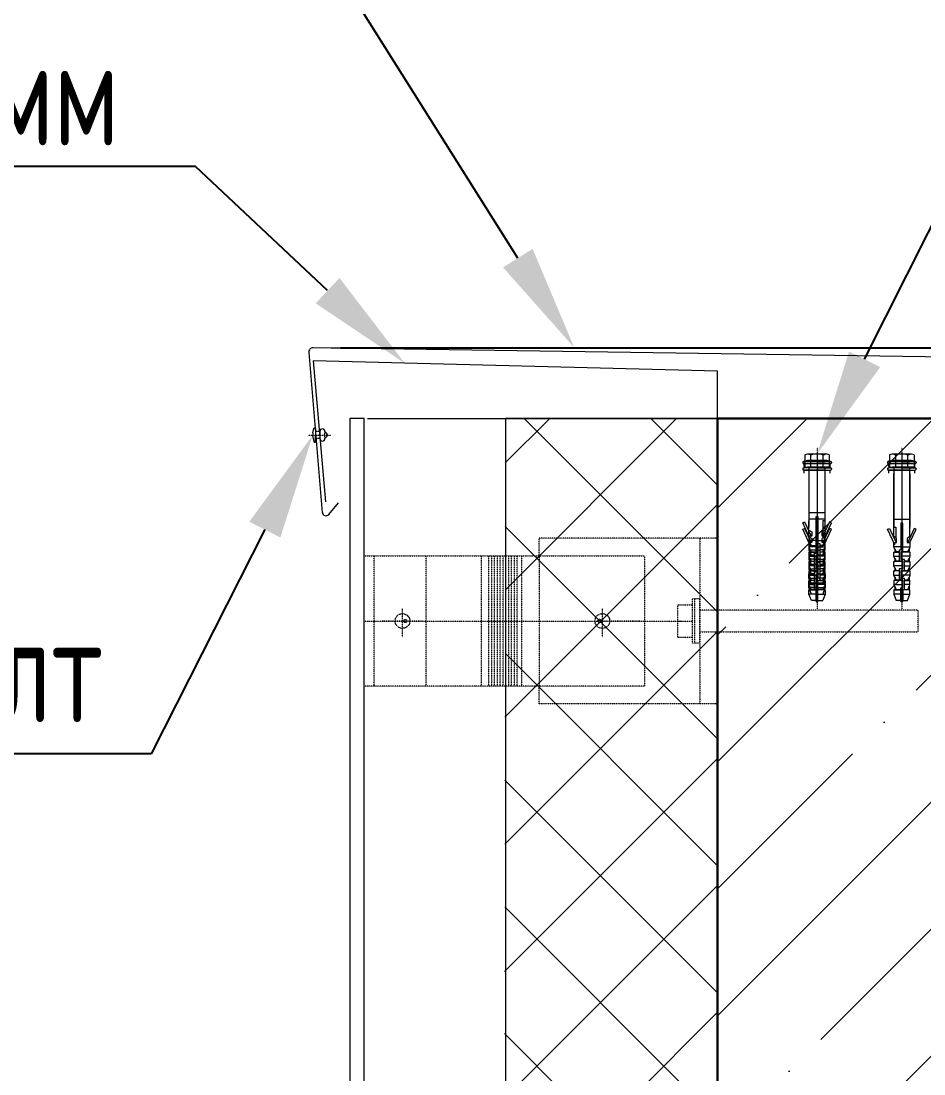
# Model space of a CAD drawing. Header units: millimetres. Extents: x -8689834 to 9419935, y -370377 to 166066.
# Drawn here: x 5453 to 7716, y -359215 to -356576 of the extents above; entities that cross this region are included whole.
import ezdxf
from ezdxf import colors
from ezdxf.entities.mleader import LeaderData, LeaderLine
from ezdxf.math import Vec2, Vec3

# ---------------------------------------------------------------- set-up
doc = ezdxf.new("R2010")
doc.units = ezdxf.units.MM
doc.header["$MEASUREMENT"] = 0
doc.linetypes.add('CENTER', pattern=[2, 1.25, -0.25, 0.25, -0.25])
doc.linetypes.add('gost5', pattern=[0.137795, 0.098425, -0.03937, 0, 0])
doc.layers.get('0').update_dxf_attribs({"color": 250, "lineweight": 9})
doc.layers.add('_0', color=250, linetype='Continuous', lineweight=9)
doc.styles.add('ISOCPEUR', font='isocpeur.ttf', dxfattribs={"width": 0.7})
doc.styles.add('Архитект', font='isocpeur.ttf', dxfattribs={"width": 0.8, "oblique": 8})
doc.dimstyles.new('R_50', dxfattribs={"dimtxt": 140, "dimasz": 30, "dimexe": 20, "dimexo": 0, "dimgap": 20, "dimtad": 1, "dimdec": 0, "dimrnd": 5, "dimzin": 0, "dimdsep": 46, "dimtxsty": 'ISOCPEUR', "dimblk": 'ARCHTICK', "dimcen": 50, "dimdle": 20, "dimclrd": 256, "dimclre": 256, "dimclrt": 256, "dimadec": 0, "dimazin": 0, "dimtfac": 2, "dimtdec": 0, "dimtofl": 0, "dimtmove": 1, "dimatfit": 3, "dimfxl": 1, "dimtvp": 3, "dimtolj": 1, "dimtzin": 0, "dimarcsym": 0})

# ---------------------------------------------------------------- blocks, each defined once
blk = doc.blocks.new('_ArchTick')
at = {"color": 0, "linetype": 'ByBlock', "const_width": 0.15}
blk.add_lwpolyline([(-0.5, -0.5), (0.5, 0.5)], dxfattribs=at)
blk = doc.blocks.new('*D2118')
at = {"layer": '_0', "lineweight": -2, "ltscale": 500, "transparency": 16777216}
for p, q in [((8855.7, -356833.6), (8855.7, -357395.1)), ((8855.7, -357355.1), (8855.7, -357612.2)), ((6253.7, -357395.1), (8895.7, -357395.1)), ((8086.8, -357572.2), (8895.7, -357572.2))]:
    blk.add_line(p, q, dxfattribs=at)
at = {"layer": '_0', "lineweight": -2, "ltscale": 500, "transparency": 16777216, "xscale": 40, "yscale": 40, "zscale": 40}
for p, rotation in [((8855.7, -357395.1), 90), ((8855.7, -357572.2), 270)]:
    blk.add_blockref('_ArchTick', p, dxfattribs=dict(at, rotation=rotation))
at = {"layer": '_0', "ltscale": 500, "transparency": 16777216, "insert": (8798.2, -356898.2), "char_height": 75, "attachment_point": 5, "rotation": 90, "style": 'ISOCPEUR'}
blk.add_mtext('\\A1;175', dxfattribs=at)

msp = doc.modelspace()

# ---------------------------------------------------------------- hatches: boundary and pattern name
at = {"layer": '_0', "linetype": 'Continuous', "lineweight": 0, "ltscale": 0.05, "true_color": 0x000000}
h = msp.add_hatch(dxfattribs=at)
h.set_pattern_fill('ANSI37_0002', color=18, scale=70.849572, style=0, pattern_type=2)
h.set_pattern_definition([(45, (209549.81, -1255190.35), (-159.061825, 159.061825), []), (135, (209549.81, -1255190.35), (159.061825, 159.061825), [])])
h.paths.add_polyline_path([(7055.8, -363025), (6659.4, -363025), (6652.2, -368140), (7183.6, -368137), (7190.8, -363016.1)])
h.paths.add_polyline_path([(6659.9, -362700.6), (7184.3, -362700.6), (7184.8, -362704.5), (7186.4, -362708.4), (7189, -362711.9), (7191.2, -362713.5), (7198.5, -357572.2), (6667.1, -357572.2)])
h = msp.add_hatch(dxfattribs=at)
h.set_pattern_fill('ANSI35_0002', color=18, scale=70.849572, style=0, pattern_type=2)
h.set_pattern_definition([(45, (1230722.56, -2456756.25), (-318.12365, 318.12365), []), (45, (1231040.7, -2456756.25), (-318.12365, 318.12365), [562.36848, -112.473695, 0, -112.473695])])
h.paths.add_polyline_path([(7197.6, -362700.6), (7907, -362666.1), (7907, -357572.2), (7198.5, -357572.2)])
h.paths.add_polyline_path([(7630.3, -363016.9), (7198.5, -363033.6), (7198.6, -368135.5), (7907, -368128.1), (7907, -364474.9), (13313.2, -364474.9), (13313.2, -363766.4), (7907, -363766.4), (7906.5, -363005.6)])

# ---------------------------------------------------------------- linework, layer by layer
at = {"layer": '_0', "color": 7, "linetype": 'Continuous', "lineweight": 18, "ltscale": 0.05}
for p, q in [((8076.3, -357423), (6185.1, -357395.1)), ((6185.1, -357395.1), (6185.2, -357395.1)), ((6229.3, -357395.1), (8810.9, -357395.1)), ((6174.3, -357406.6), (6208.3, -357807.5)), ((6277.4, -357572.2), (6277.6, -357572.2)), ((6321.7, -357572.2), (8810.9, -357572.2)), ((6184.8, -357608.4), (6186.9, -357597.4)), ((6189.1, -357595.5), (6189.9, -357595.5)), ((6191.3, -357596.9), (6191.3, -357613.7)), ((6202.2, -357604.6), (6202.2, -357622.7)), ((6214.8, -357604.6), (6214.8, -357606.4)), ((6184.5, -357611.8), (6184.5, -357613.7)), ((6184.5, -357615.5), (6184.5, -357613.7)), ((6184.8, -357618.9), (6186.9, -357630)), ((6189.1, -357631.8), (6189.9, -357631.8)), ((6191.3, -357630.5), (6191.3, -357613.7)), ((6214.8, -357621), (6214.8, -357622.7)), ((7412.5, -357681.8), (7412.5, -357683.3)), ((7414.6, -357679.7), (7415.8, -357679.7)), ((7428, -357685.4), (7414.6, -357685.4)), ((7448.5, -357679.7), (7415.8, -357679.7)), ((7415.8, -357685.4), (7481.1, -357685.4)), ((7415.8, -357692.8), (7415.8, -357685.4)), ((7417.8, -357663.3), (7417.8, -357677.7)), ((7417.8, -357679.4), (7417.8, -357693.9)), ((7472.4, -357677.5), (7424.4, -357677.5)), ((7472.5, -357661.4), (7424.5, -357661.4)), ((7468.9, -357685.4), (7428, -357685.4)), ((7433.1, -357679.7), (7433.1, -357663.7)), ((7433.1, -357695.9), (7433.1, -357679.8)), ((7448.5, -357679.7), (7462.8, -357679.7)), ((7462.8, -357679.7), (7482.3, -357679.7)), ((7464.1, -357679.7), (7463.4, -357679.7)), ((7464.2, -357663.5), (7463.5, -357663.5)), ((7463.7, -357677.6), (7463.7, -357677.5)), ((7463.7, -357695.9), (7463.7, -357679.7)), ((7463.8, -357661.5), (7463.8, -357661.4)), ((7463.8, -357679.7), (7463.8, -357663.5)), ((7479.1, -357679.7), (7468.9, -357679.7)), ((7468.9, -357685.4), (7482.3, -357685.4)), ((7479, -357679.4), (7479, -357693.9)), ((7479.1, -357663.3), (7479.1, -357677.7)), ((7481.1, -357679.7), (7482.3, -357679.7)), ((7481.1, -357692.8), (7481.1, -357685.4)), ((7484.4, -357683.3), (7484.4, -357681.8)), ((7484.4, -357681.8), (7484.4, -357683.3)), ((7625, -357681.8), (7625, -357683.3)), ((7627.1, -357679.7), (7628.3, -357679.7)), ((7640.5, -357685.4), (7627.1, -357685.4)), ((7660.9, -357679.7), (7628.3, -357679.7)), ((7628.3, -357685.4), (7693.6, -357685.4)), ((7628.3, -357692.8), (7628.3, -357685.4)), ((7630.2, -357679.4), (7630.2, -357693.9)), ((7630.3, -357663.3), (7630.3, -357677.7)), ((7684.9, -357661.4), (7636.9, -357661.4)), ((7684.9, -357677.5), (7636.9, -357677.5)), ((7681.4, -357685.4), (7640.5, -357685.4)), ((7645.5, -357695.9), (7645.5, -357679.8)), ((7645.6, -357679.7), (7645.6, -357663.7)), ((7660.9, -357679.7), (7675.2, -357679.7)), ((7675.2, -357679.7), (7694.8, -357679.7)), ((7676.6, -357679.7), (7675.9, -357679.7)), ((7676.7, -357663.5), (7676, -357663.5)), ((7676.2, -357661.5), (7676.2, -357661.4)), ((7676.2, -357679.7), (7676.2, -357663.5)), ((7676.2, -357677.6), (7676.2, -357677.5)), ((7676.2, -357695.9), (7676.2, -357679.7)), ((7691.6, -357679.7), (7681.4, -357679.7)), ((7681.4, -357685.4), (7694.8, -357685.4)), ((7691.5, -357679.4), (7691.5, -357693.9)), ((7691.6, -357663.3), (7691.6, -357677.7)), ((7693.6, -357679.7), (7694.8, -357679.7)), ((7693.6, -357692.8), (7693.6, -357685.4)), ((7696.8, -357683.3), (7696.8, -357681.8)), ((7696.8, -357681.8), (7696.8, -357683.3)), ((7412.5, -357697.9), (7412.5, -357699.5)), ((7414.5, -357695.9), (7415.7, -357695.9)), ((7428, -357701.5), (7414.5, -357701.5)), ((7448.4, -357695.9), (7415.7, -357695.9)), ((7415.7, -357701.5), (7481, -357701.5)), ((7415.7, -357708.9), (7415.7, -357701.5)), ((7416.5, -357693.6), (7424.5, -357694.3)), ((7472.4, -357694.3), (7424.5, -357694.3)), ((7428, -357694.3), (7428, -357828.3)), ((7468.8, -357701.5), (7428, -357701.5)), ((7428, -357710.4), (7428, -357844.4)), ((7448.4, -357695.9), (7462.7, -357695.9)), ((7462.7, -357695.9), (7482.3, -357695.9)), ((7479, -357695.9), (7468.8, -357695.9)), ((7468.8, -357701.5), (7482.3, -357701.5)), ((7468.8, -357844.4), (7468.8, -357710.4)), ((7468.9, -357828.3), (7468.9, -357694.3)), ((7480.4, -357693.6), (7472.4, -357694.3)), ((7481, -357708.9), (7481, -357701.5)), ((7481.1, -357695.9), (7482.3, -357695.9)), ((7484.3, -357699.5), (7484.3, -357697.9)), ((7484.3, -357697.9), (7484.3, -357699.5)), ((7625, -357697.9), (7625, -357699.5)), ((7627, -357695.9), (7628.2, -357695.9)), ((7640.4, -357701.5), (7627, -357701.5)), ((7660.9, -357695.9), (7628.2, -357695.9)), ((7628.2, -357701.5), (7693.5, -357701.5)), ((7628.2, -357708.9), (7628.2, -357701.5)), ((7629, -357693.6), (7637, -357694.3)), ((7684.9, -357694.3), (7637, -357694.3)), ((7681.3, -357701.5), (7640.4, -357701.5)), ((7640.5, -357694.3), (7640.5, -357828.3)), ((7640.5, -357844.4), (7640.5, -357710.4)), ((7640.5, -357710.4), (7640.5, -357844.4)), ((7660.9, -357695.9), (7675.2, -357695.9)), ((7675.2, -357695.9), (7694.7, -357695.9)), ((7681.3, -357828.3), (7681.3, -357694.3)), ((7691.5, -357695.9), (7681.3, -357695.9)), ((7681.3, -357701.5), (7694.7, -357701.5)), ((7681.3, -357710.4), (7681.3, -357844.4)), ((7681.3, -357844.4), (7681.3, -357710.4)), ((7692.8, -357693.6), (7684.9, -357694.3)), ((7693.5, -357695.9), (7694.7, -357695.9)), ((7693.5, -357708.9), (7693.5, -357701.5)), ((7696.8, -357699.5), (7696.8, -357697.9)), ((7696.8, -357697.9), (7696.8, -357699.5)), ((6224.4, -357812.7), (6248.6, -357783.2)), ((7468.9, -357808.3), (7428, -357808.3)), ((7412.5, -357833.7), (7417.3, -357831.5)), ((7428, -357867), (7412.5, -357833.7)), ((7417.3, -357831.5), (7433.9, -357867)), ((7468.8, -357824.4), (7428, -357824.4)), ((7428, -357852.2), (7428, -357828.3)), ((7446.1, -357906.4), (7446.1, -357834.2)), ((7446.1, -357834.2), (7450.6, -357834.2)), ((7446.2, -357890.3), (7446.2, -357818.1)), ((7446.2, -357818.1), (7450.7, -357818.1)), ((7450.6, -357834.2), (7450.6, -357901.9)), ((7450.7, -357818.1), (7450.7, -357885.8)), ((7479.6, -357831.5), (7463, -357867)), ((7468.9, -357828.3), (7463.1, -357828.3)), ((7463.1, -357828.3), (7463.1, -357855.5)), ((7466.1, -357872.9), (7484.4, -357833.7)), ((7468.9, -357852.2), (7468.9, -357828.3)), ((7484.4, -357833.7), (7479.6, -357831.5)), ((7640.5, -357824.4), (7681.3, -357824.4)), ((7658.7, -357834.2), (7658.7, -357901.9)), ((7663.2, -357834.2), (7658.7, -357834.2)), ((7663.2, -357906.4), (7663.2, -357834.2)), ((7412.5, -357849.9), (7417.3, -357847.7)), ((7428, -357883.2), (7412.5, -357849.9)), ((7417.3, -357847.7), (7433.8, -357883.2)), ((7428, -357868.3), (7428, -357844.4)), ((7428, -357852.2), (7435.4, -357856.4)), ((7435.4, -357867), (7428, -357867)), ((7428, -357867), (7428, -357877.6)), ((7428, -357868.3), (7435.3, -357872.6)), ((7435.4, -357856.4), (7435.4, -357867)), ((7461.5, -357856.4), (7463.1, -357855.5)), ((7461.5, -357867), (7461.5, -357856.4)), ((7466.1, -357867), (7461.5, -357867)), ((7479.5, -357847.7), (7462.9, -357883.2)), ((7468.8, -357844.4), (7463.1, -357844.4)), ((7463.1, -357844.4), (7463.1, -357871.6)), ((7463.1, -357855.5), (7468.9, -357852.2)), ((7463.1, -357871.6), (7468.8, -357868.3)), ((7466.1, -357889), (7484.3, -357849.9)), ((7466.1, -357872.9), (7466.1, -357867)), ((7468.8, -357868.3), (7468.8, -357844.4)), ((7468.9, -357877.6), (7468.9, -357867)), ((7484.3, -357849.9), (7479.5, -357847.7)), ((7625, -357849.9), (7629.8, -357847.7)), ((7643.3, -357889), (7625, -357849.9)), ((7629.8, -357847.7), (7646.4, -357883.2)), ((7640.5, -357844.4), (7646.2, -357844.4)), ((7640.5, -357868.3), (7640.5, -357844.4)), ((7646.2, -357871.6), (7640.5, -357868.3)), ((7646.2, -357844.4), (7646.2, -357871.6)), ((7681.3, -357868.3), (7674, -357872.6)), ((7692.1, -357847.7), (7675.5, -357883.2)), ((7681.3, -357868.3), (7681.3, -357844.4)), ((7681.3, -357883.2), (7696.9, -357849.9)), ((7696.9, -357849.9), (7692.1, -357847.7)), ((7446.2, -357877.6), (7428, -357877.6)), ((7428, -357877.6), (7430.5, -357883.9)), ((7435.3, -357883.2), (7428, -357883.2)), ((7428, -357883.2), (7428, -357893.8)), ((7430.5, -357890.5), (7428, -357890.7)), ((7428, -357890.7), (7450.7, -357890.7)), ((7428, -357890.7), (7428, -357901.3)), ((7446.1, -357893.8), (7428, -357893.8)), ((7428, -357893.8), (7430.4, -357900.1)), ((7430.5, -357882.3), (7430.5, -357890.5)), ((7430.5, -357890.5), (7433.7, -357890.3)), ((7433.7, -357890.3), (7450.7, -357890.3)), ((7435.3, -357872.6), (7435.3, -357883.2)), ((7450.6, -357893.8), (7468.8, -357893.8)), ((7450.7, -357877.6), (7468.9, -357877.6)), ((7450.7, -357885.8), (7455.2, -357885.8)), ((7450.7, -357890.3), (7450.7, -357909.4)), ((7455.2, -357885.8), (7455.2, -357913.9)), ((7455.2, -357890.3), (7463.2, -357890.3)), ((7468.9, -357890.7), (7455.2, -357890.7)), ((7461.4, -357872.6), (7463.1, -357871.6)), ((7461.4, -357883.2), (7461.4, -357872.6)), ((7466.1, -357883.2), (7461.4, -357883.2)), ((7466.1, -357889), (7466.1, -357883.2)), ((7466.3, -357900.1), (7468.8, -357893.8)), ((7466.4, -357884), (7468.9, -357877.6)), ((7466.4, -357882.3), (7466.4, -357890.5)), ((7468.9, -357890.7), (7466.4, -357890.5)), ((7468.8, -357893.8), (7468.8, -357883.2)), ((7468.9, -357901.3), (7468.9, -357890.7)), ((7640.5, -357893.8), (7640.5, -357883.2)), ((7658.7, -357893.8), (7640.5, -357893.8)), ((7643, -357900.1), (7640.5, -357893.8)), ((7643.3, -357883.2), (7647.9, -357883.2)), ((7643.3, -357889), (7643.3, -357883.2)), ((7647.9, -357872.6), (7646.2, -357871.6)), ((7647.9, -357883.2), (7647.9, -357872.6)), ((7663.2, -357893.8), (7681.3, -357893.8)), ((7674, -357872.6), (7674, -357883.2)), ((7674, -357883.2), (7681.3, -357883.2)), ((7681.3, -357893.8), (7678.9, -357900.1)), ((7681.3, -357883.2), (7681.3, -357893.8)), ((7428, -357901.3), (7450.7, -357901.3)), ((7428, -357901.3), (7430.5, -357907.6)), ((7430.4, -357906.6), (7428, -357906.9)), ((7428, -357906.9), (7450.6, -357906.9)), ((7428, -357906.9), (7428, -357917.5)), ((7430.5, -357914.2), (7428, -357914.4)), ((7441.7, -357914.4), (7428, -357914.4)), ((7428, -357914.4), (7428, -357925)), ((7428, -357917.5), (7450.6, -357917.5)), ((7428, -357917.5), (7430.4, -357923.8)), ((7430.4, -357898.4), (7430.4, -357906.7)), ((7430.4, -357906.7), (7433.7, -357906.4)), ((7430.4, -357922.1), (7430.4, -357930.4)), ((7430.5, -357905.9), (7430.5, -357914.2)), ((7430.5, -357914.2), (7433.7, -357913.9)), ((7433.7, -357906.4), (7450.6, -357906.4)), ((7433.7, -357913.9), (7441.7, -357913.9)), ((7441.7, -357937.6), (7441.7, -357909.4)), ((7441.7, -357909.4), (7450.7, -357909.4)), ((7446.2, -357933.1), (7446.2, -357913.9)), ((7446.2, -357913.9), (7463.2, -357913.9)), ((7446.2, -357914.4), (7468.9, -357914.4)), ((7450.6, -357901.9), (7455.1, -357901.9)), ((7450.6, -357906.4), (7450.6, -357925.6)), ((7455.1, -357901.9), (7455.1, -357930.1)), ((7455.1, -357906.4), (7463.1, -357906.4)), ((7468.8, -357906.9), (7455.1, -357906.9)), ((7468.8, -357917.5), (7455.1, -357917.5)), ((7468.9, -357901.3), (7455.2, -357901.3)), ((7466.3, -357898.5), (7466.3, -357906.7)), ((7468.8, -357906.9), (7466.3, -357906.6)), ((7466.3, -357923.8), (7468.8, -357917.5)), ((7466.3, -357922.1), (7466.3, -357930.4)), ((7466.4, -357907.7), (7468.9, -357901.3)), ((7466.4, -357906), (7466.4, -357914.2)), ((7468.9, -357914.4), (7466.4, -357914.2)), ((7468.8, -357917.5), (7468.8, -357906.9)), ((7468.9, -357925), (7468.9, -357914.4)), ((7640.5, -357906.9), (7643, -357906.6)), ((7640.5, -357906.9), (7654.2, -357906.9)), ((7640.5, -357917.5), (7640.5, -357906.9)), ((7640.5, -357917.5), (7654.2, -357917.5)), ((7643, -357923.8), (7640.5, -357917.5)), ((7643, -357898.5), (7643, -357906.7)), ((7643, -357922.1), (7643, -357930.4)), ((7654.2, -357906.4), (7646.2, -357906.4)), ((7654.2, -357901.9), (7654.2, -357930.1)), ((7658.7, -357901.9), (7654.2, -357901.9)), ((7658.7, -357906.4), (7658.7, -357925.6)), ((7675.6, -357906.4), (7658.7, -357906.4)), ((7681.3, -357906.9), (7658.7, -357906.9)), ((7681.3, -357917.5), (7658.7, -357917.5)), ((7678.9, -357906.7), (7675.6, -357906.4)), ((7678.9, -357898.4), (7678.9, -357906.7)), ((7678.9, -357906.6), (7681.3, -357906.9)), ((7681.3, -357917.5), (7678.9, -357923.8)), ((7678.9, -357922.1), (7678.9, -357930.4)), ((7681.3, -357906.9), (7681.3, -357917.5)), ((7441.7, -357925), (7428, -357925)), ((7428, -357925), (7430.5, -357931.3)), ((7430.4, -357930.3), (7428, -357930.5)), ((7441.6, -357930.5), (7428, -357930.5)), ((7428, -357930.5), (7428, -357941.1)), ((7430.5, -357937.8), (7428, -357938)), ((7450.7, -357938), (7428, -357938)), ((7428, -357938), (7428, -357948.6)), ((7441.6, -357941.1), (7428, -357941.1)), ((7428, -357941.1), (7430.4, -357947.4)), ((7428, -357948.6), (7450.7, -357948.6)), ((7428, -357948.6), (7430.5, -357955)), ((7430.4, -357930.4), (7433.7, -357930.1)), ((7430.4, -357945.8), (7430.4, -357954)), ((7430.5, -357929.6), (7430.5, -357937.9)), ((7430.5, -357937.9), (7433.7, -357937.6)), ((7433.7, -357930.1), (7441.6, -357930.1)), ((7433.7, -357937.6), (7450.7, -357937.6)), ((7441.6, -357953.8), (7441.6, -357925.6)), ((7441.6, -357925.6), (7450.6, -357925.6)), ((7446.1, -357949.3), (7446.1, -357930.1)), ((7446.1, -357930.1), (7463.1, -357930.1)), ((7446.1, -357930.5), (7468.8, -357930.5)), ((7446.1, -357941.1), (7468.8, -357941.1)), ((7446.1, -357949.3), (7455.1, -357949.3)), ((7446.2, -357925), (7468.9, -357925)), ((7446.2, -357933.1), (7455.2, -357933.1)), ((7450.7, -357937.6), (7450.7, -357956.8)), ((7455.1, -357949.3), (7455.1, -357977.4)), ((7455.2, -357933.1), (7455.2, -357961.3)), ((7455.2, -357937.6), (7463.2, -357937.6)), ((7455.2, -357938), (7468.9, -357938)), ((7468.9, -357948.6), (7455.2, -357948.6)), ((7468.8, -357930.5), (7466.3, -357930.3)), ((7466.3, -357947.5), (7468.8, -357941.1)), ((7466.3, -357945.8), (7466.3, -357954)), ((7466.4, -357931.3), (7468.9, -357925)), ((7466.4, -357929.6), (7466.4, -357937.9)), ((7468.9, -357938), (7466.4, -357937.8)), ((7466.4, -357955), (7468.9, -357948.6)), ((7468.8, -357941.1), (7468.8, -357930.5)), ((7468.9, -357948.6), (7468.9, -357938)), ((7640.5, -357930.5), (7643, -357930.3)), ((7663.2, -357930.5), (7640.5, -357930.5)), ((7640.5, -357941.1), (7640.5, -357930.5)), ((7663.2, -357941.1), (7640.5, -357941.1)), ((7643, -357947.5), (7640.5, -357941.1)), ((7643, -357945.8), (7643, -357954)), ((7663.2, -357930.1), (7646.2, -357930.1)), ((7654.2, -357949.3), (7654.2, -357977.4)), ((7663.2, -357949.3), (7654.2, -357949.3)), ((7667.7, -357925.6), (7658.7, -357925.6)), ((7663.2, -357949.3), (7663.2, -357930.1)), ((7667.7, -357953.8), (7667.7, -357925.6)), ((7675.6, -357930.1), (7667.7, -357930.1)), ((7667.7, -357930.5), (7681.3, -357930.5)), ((7667.7, -357941.1), (7681.3, -357941.1)), ((7678.9, -357930.4), (7675.6, -357930.1)), ((7678.9, -357930.3), (7681.3, -357930.5)), ((7681.3, -357941.1), (7678.9, -357947.4)), ((7678.9, -357945.8), (7678.9, -357954)), ((7681.3, -357930.5), (7681.3, -357941.1)), ((7430.4, -357954), (7428, -357954.2)), ((7450.6, -357954.2), (7428, -357954.2)), ((7428, -357954.2), (7428, -357964.8)), ((7430.5, -357961.5), (7428, -357961.7)), ((7441.7, -357961.7), (7428, -357961.7)), ((7428, -357972.3), (7428, -357961.7)), ((7428, -357964.8), (7450.6, -357964.8)), ((7428, -357964.8), (7430.4, -357971.1)), ((7428, -357972.3), (7441.7, -357972.3)), ((7430.5, -357978.6), (7428, -357972.3)), ((7430.4, -357954), (7433.7, -357953.8)), ((7430.4, -357969.4), (7430.4, -357977.7)), ((7430.5, -357953.3), (7430.5, -357961.5)), ((7430.5, -357961.5), (7433.7, -357961.3)), ((7433.7, -357953.8), (7450.6, -357953.8)), ((7433.7, -357961.3), (7441.7, -357961.3)), ((7441.6, -358001.1), (7441.6, -357972.9)), ((7441.6, -357972.9), (7450.6, -357972.9)), ((7441.7, -357984.9), (7441.7, -357956.8)), ((7441.7, -357956.8), (7450.7, -357956.8)), ((7446.2, -357980.5), (7446.2, -357961.3)), ((7446.2, -357961.3), (7463.2, -357961.3)), ((7446.2, -357961.7), (7468.9, -357961.7)), ((7468.9, -357972.3), (7446.2, -357972.3)), ((7450.6, -357953.8), (7450.6, -357972.9)), ((7455.1, -357953.8), (7463.1, -357953.8)), ((7455.1, -357954.2), (7468.8, -357954.2)), ((7468.8, -357964.8), (7455.1, -357964.8)), ((7468.8, -357954.2), (7466.3, -357954)), ((7466.3, -357971.1), (7468.8, -357964.8)), ((7466.3, -357969.5), (7466.3, -357977.7)), ((7466.4, -357953.3), (7466.4, -357961.5)), ((7468.9, -357961.7), (7466.4, -357961.5)), ((7468.9, -357972.3), (7466.4, -357978.6)), ((7468.8, -357964.8), (7468.8, -357954.2)), ((7468.9, -357961.7), (7468.9, -357972.3)), ((7640.5, -357954.2), (7643, -357954)), ((7654.2, -357954.2), (7640.5, -357954.2)), ((7640.5, -357964.8), (7640.5, -357954.2)), ((7640.5, -357964.8), (7654.2, -357964.8)), ((7643, -357971.1), (7640.5, -357964.8)), ((7643, -357969.5), (7643, -357977.7)), ((7654.2, -357953.8), (7646.2, -357953.8)), ((7658.7, -357953.8), (7658.7, -357972.9)), ((7675.6, -357953.8), (7658.7, -357953.8)), ((7658.7, -357954.2), (7681.3, -357954.2)), ((7681.3, -357964.8), (7658.7, -357964.8)), ((7667.7, -357972.9), (7658.7, -357972.9)), ((7667.7, -358001.1), (7667.7, -357972.9)), ((7678.9, -357954), (7675.6, -357953.8)), ((7678.9, -357954), (7681.3, -357954.2)), ((7681.3, -357964.8), (7678.9, -357971.1)), ((7678.9, -357969.4), (7678.9, -357977.7)), ((7681.3, -357954.2), (7681.3, -357964.8)), ((7430.4, -357977.6), (7428, -357977.9)), ((7441.6, -357977.9), (7428, -357977.9)), ((7428, -357988.5), (7428, -357977.9)), ((7428, -357985.4), (7430.5, -357985.2)), ((7428, -357985.4), (7446.2, -357985.4)), ((7428, -357996), (7428, -357985.4)), ((7428, -357988.5), (7441.6, -357988.5)), ((7430.4, -357994.8), (7428, -357988.5)), ((7446.2, -357996), (7428, -357996)), ((7434.2, -358012.3), (7428, -357996)), ((7428, -358001.5), (7430.4, -358001.3)), ((7428, -358001.5), (7446.1, -358001.5)), ((7428, -358012.1), (7428, -358001.5)), ((7430.4, -357977.7), (7433.7, -357977.4)), ((7430.4, -357993.1), (7430.4, -358001.4)), ((7430.5, -357976.9), (7430.5, -357985.2)), ((7433.7, -357977.4), (7441.6, -357977.4)), ((7446.2, -357984.9), (7433.7, -357984.9)), ((7446.1, -358001.1), (7433.7, -358001.1)), ((7446.1, -357996.6), (7446.1, -357977.4)), ((7446.1, -357977.4), (7463.1, -357977.4)), ((7446.1, -357977.9), (7468.8, -357977.9)), ((7468.8, -357988.5), (7446.1, -357988.5)), ((7450.6, -357996.6), (7446.1, -357996.6)), ((7446.1, -358001.1), (7446.1, -358028.5)), ((7446.1, -358030.5), (7446.1, -358001.1)), ((7450.7, -357980.5), (7446.2, -357980.5)), ((7446.2, -357984.9), (7446.2, -358012.3)), ((7446.2, -358014.3), (7446.2, -357984.9)), ((7450.6, -358030.5), (7450.6, -357996.6)), ((7463.1, -358001.1), (7450.6, -358001.1)), ((7468.8, -358001.5), (7450.6, -358001.5)), ((7450.7, -358014.3), (7450.7, -357980.5)), ((7463.2, -357984.9), (7450.7, -357984.9)), ((7468.9, -357985.4), (7450.7, -357985.4)), ((7450.7, -357996), (7468.9, -357996)), ((7468.9, -357996), (7462.7, -358012.3)), ((7463.1, -358001.1), (7466.3, -358001.4)), ((7463.2, -357984.9), (7466.4, -357985.2)), ((7468.8, -357977.9), (7466.3, -357977.6)), ((7468.8, -357988.5), (7466.3, -357994.8)), ((7466.3, -357993.1), (7466.3, -358001.4)), ((7466.3, -358001.3), (7468.8, -358001.5)), ((7466.4, -357976.9), (7466.4, -357985.2)), ((7466.4, -357985.2), (7468.9, -357985.4)), ((7468.8, -357977.9), (7468.8, -357988.5)), ((7468.8, -358001.5), (7468.8, -358012.1)), ((7468.9, -357985.4), (7468.9, -357996)), ((7640.5, -357977.9), (7643, -357977.6)), ((7663.2, -357977.9), (7640.5, -357977.9)), ((7640.5, -357977.9), (7640.5, -357988.5)), ((7640.5, -357988.5), (7663.2, -357988.5)), ((7640.5, -357988.5), (7643, -357994.8)), ((7643, -358001.3), (7640.5, -358001.5)), ((7640.5, -358001.5), (7658.7, -358001.5)), ((7640.5, -358001.5), (7640.5, -358012.1)), ((7643, -357993.1), (7643, -358001.4)), ((7646.2, -358001.1), (7643, -358001.4)), ((7663.2, -357977.4), (7646.2, -357977.4)), ((7646.2, -358001.1), (7658.7, -358001.1)), ((7658.7, -357996.6), (7663.2, -357996.6)), ((7658.7, -358030.5), (7658.7, -357996.6)), ((7663.2, -357996.6), (7663.2, -357977.4)), ((7663.2, -358001.1), (7663.2, -358028.5)), ((7663.2, -358030.5), (7663.2, -358001.1)), ((7663.2, -358001.1), (7675.6, -358001.1)), ((7681.3, -358001.5), (7663.2, -358001.5)), ((7675.6, -357977.4), (7667.7, -357977.4)), ((7667.7, -357977.9), (7681.3, -357977.9)), ((7681.3, -357988.5), (7667.7, -357988.5)), ((7678.9, -357977.7), (7675.6, -357977.4)), ((7678.9, -357977.6), (7681.3, -357977.9)), ((7678.9, -357994.8), (7681.3, -357988.5)), ((7678.9, -357993.1), (7678.9, -358001.4)), ((7681.3, -358001.5), (7678.9, -358001.3)), ((7681.3, -357988.5), (7681.3, -357977.9)), ((7681.3, -358012.1), (7681.3, -358001.5)), ((7446.1, -358012.1), (7428, -358012.1)), ((7434.1, -358028.5), (7428, -358012.1)), ((7446.1, -358028.5), (7434.1, -358028.5)), ((7446.2, -358012.3), (7434.2, -358012.3)), ((7446.2, -358014.3), (7450.7, -358014.3)), ((7448.5, -358014.3), (7448.5, -358014.1)), ((7450.6, -358012.1), (7468.8, -358012.1)), ((7450.6, -358028.5), (7462.7, -358028.5)), ((7450.7, -358012.3), (7462.7, -358012.3)), ((7468.8, -358012.1), (7462.7, -358028.5)), ((7658.7, -358012.1), (7640.5, -358012.1)), ((7640.5, -358012.1), (7646.6, -358028.5)), ((7658.7, -358028.5), (7646.6, -358028.5)), ((7663.2, -358012.1), (7681.3, -358012.1)), ((7663.2, -358028.5), (7675.2, -358028.5)), ((7675.2, -358028.5), (7681.3, -358012.1)), ((7446.1, -358030.5), (7450.6, -358030.5)), ((7448.4, -358030.5), (7448.4, -358030.3)), ((7663.2, -358030.5), (7658.7, -358030.5)), ((7660.9, -358030.5), (7660.9, -358030.3))]:
    msp.add_line(p, q, dxfattribs=at)
at = {"layer": '_0', "color": 7, "linetype": 'gost5', "lineweight": 18, "ltscale": 0.05}
for p, q in [((6202.2, -357604.6), (6191.3, -357604.6)), ((6202.2, -357622.7), (6191.3, -357622.7)), ((7198.5, -357872.2), (6752.1, -357872.2)), ((6752.1, -357916.3), (6752.1, -357872.2)), ((7154.8, -357872.2), (7154.8, -358287.1)), ((7198.5, -358287.1), (7198.5, -357872.2)), ((6312.9, -357916.3), (7016.2, -357916.3)), ((6312.9, -358243.1), (6312.9, -357916.3)), ((6338.5, -358243.1), (6338.5, -357916.3)), ((6469, -358243.1), (6469, -357916.3)), ((6607.2, -358243.1), (6607.2, -357916.3)), ((6625.6, -358243.1), (6625.6, -357916.3)), ((6632.8, -358243.1), (6632.8, -357916.3)), ((6639.9, -358243.1), (6639.9, -357916.3)), ((6647, -358243.1), (6647, -357916.3)), ((6654.1, -358243.1), (6654.1, -357916.3)), ((6661.2, -358243.1), (6661.2, -357916.3)), ((6668.3, -358243.1), (6668.3, -357916.3)), ((6675.4, -358243.1), (6675.4, -357916.3)), ((6682.6, -358243.1), (6682.6, -357916.3)), ((6689.7, -358243.1), (6689.7, -357916.3)), ((6696.8, -358243.1), (6696.8, -357916.3)), ((6708.1, -358243.1), (6708.1, -357916.3)), ((6752.1, -357916.3), (6752.1, -358243.1)), ((7016.2, -357916.3), (7016.2, -358243.1)), ((7154.8, -358024), (7136.3, -358024)), ((7136.3, -358135.3), (7136.3, -358024)), ((7142.4, -358135.3), (7142.4, -358024)), ((7154.8, -358135.3), (7154.8, -358024)), ((6409.2, -358120.3), (6409.2, -358048.2)), ((6910.2, -358120.3), (6910.2, -358048.2)), ((7099.2, -358119.8), (7099.2, -358039.5)), ((7099.2, -358039.5), (7136.3, -358039.5)), ((6312.9, -358079.7), (7109.3, -358079.7)), ((6459.8, -358079.7), (6357.3, -358079.7)), ((7005.4, -358079.7), (6902.9, -358079.7)), ((7099.2, -358079.7), (7136.3, -358079.7)), ((7099.2, -358119.8), (7136.3, -358119.8)), ((7154.8, -358135.3), (7136.3, -358135.3)), ((7016.2, -358243.1), (6312.9, -358243.1)), ((6752.1, -358287.1), (6752.1, -358243.1)), ((7198.5, -358287.1), (6752.1, -358287.1))]:
    msp.add_line(p, q, dxfattribs=at)
at = {"layer": '_0', "color": 7, "linetype": 'CENTER', "lineweight": 18, "ltscale": 0.05}
for p, q in [((6173.5, -357613.7), (6229.5, -357613.7)), ((7448.5, -357645.2), (7448.5, -358035.7)), ((7448.5, -357645.2), (7448.5, -358026.9)), ((7660.9, -357645.2), (7660.9, -358035.7)), ((7660.9, -357645.2), (7660.9, -358026.9)), ((7448.4, -357661.3), (7448.4, -358051.9)), ((7448.4, -357661.3), (7448.4, -358043.1)), ((7660.9, -357661.3), (7660.9, -358051.9)), ((7660.9, -357661.3), (7660.9, -358043.1)), ((7660.9, -357661.3), (7660.9, -358051.9)), ((7660.9, -357661.3), (7660.9, -358043.1))]:
    msp.add_line(p, q, dxfattribs=at)
at = {"layer": '_0', "color": 7, "linetype": 'Continuous', "lineweight": 18, "ltscale": 0.05, "flags": 128}
for points in [[(8061.9, -357649.2), (8061.9, -357472), (7907, -357472), (7907, -357572.2), (7198.5, -357572.2), (7198.5, -357453.7), (6185.4, -357428), (6216, -357780.9)], [(6312.9, -362722.3), (6312.9, -357572.2), (6277.4, -357572.2), (6277.4, -362728.2)], [(7198.5, -357572.2), (6667.1, -357572.2), (6667.1, -362700.6)]]:
    msp.add_lwpolyline(points, dxfattribs=at)
at = {"layer": '_0', "lineweight": 30, "ltscale": 100}
msp.add_lwpolyline([(7907, -362666.1), (7907, -357572.2), (7198.5, -357572.2), (7198.5, -362700.6)], dxfattribs=at)
at = {"layer": '_0', "color": 7, "linetype": 'gost5', "lineweight": 18, "ltscale": 0.05, "flags": 128}
msp.add_lwpolyline([(7154.8, -358106.6), (7701.7, -358106.6), (7701.7, -358052.7), (7154.8, -358052.7)], dxfattribs=at)
at = {"layer": '_0', "color": 7, "linetype": 'gost5', "lineweight": 18, "ltscale": 0.05}
for centre, radius in [((6409.2, -358079.7), 18.5), ((6416.1, -358079.7), 4.22), ((6910.2, -358079.7), 18.5), ((6902.9, -358079.7), 4.22)]:
    msp.add_circle(centre, radius, dxfattribs=at)
at = {"layer": '_0', "color": 7, "linetype": 'Continuous', "lineweight": 18, "ltscale": 0.05}
for centre, radius, start, end in [((6184.9, -357405.7), 10.6, 89.1546, 184.8507), ((6189.1, -357597.8), 2.27, 90, 169.2813), ((6189.9, -357596.9), 1.36, 0, 90), ((6208.5, -357604.6), 6.29, 0, 180), ((6202.6, -357611.8), 18.1, 169.2813, 180), ((6202.6, -357615.5), 18.1, 180, 190.7187), ((6189.1, -357629.5), 2.27, 190.7187, 270), ((6189.9, -357630.5), 1.36, 270, 0), ((6208.5, -357622.7), 6.29, 180, 0), ((6227.4, -357613.7), 14.5, 149.9192, 210.0808), ((6213.5, -357613.7), 7.4, 279.9965, 80.0035), ((7414.6, -357681.8), 2.04, 90, 180), ((7414.6, -357683.3), 2.04, 180, 270), ((7415.8, -357677.7), 2.04, 270, 0), ((7428.7, -357689), 27.9, 98.923, 112.9185), ((7428.6, -357705.1), 27.9, 98.923, 112.9185), ((7421.7, -357704.9), 27.5, 65.8555, 84.3516), ((7421.7, -357688.8), 27.5, 65.8555, 84.3516), ((7444.4, -357688.8), 27.5, 95.6484, 114.1445), ((7444.3, -357704.9), 27.5, 95.6484, 114.1445), ((7452.5, -357688.8), 27.5, 65.8555, 84.3516), ((7452.5, -357704.9), 27.5, 65.8555, 84.3516), ((7468.2, -357705.1), 27.9, 98.923, 99.1911), ((7468.2, -357689), 27.9, 98.923, 99.1911), ((7475.1, -357704.9), 27.5, 95.6484, 114.1445), ((7475.2, -357688.8), 27.5, 95.6484, 114.1445), ((7468.2, -357689), 27.9, 67.0815, 81.077), ((7468.2, -357705.1), 27.9, 67.0815, 81.077), ((7481.1, -357677.7), 2.04, 180, 270), ((7482.3, -357681.8), 2.04, 0, 90), ((7482.3, -357683.3), 2.04, 270, 0), ((7627.1, -357681.8), 2.04, 90, 180), ((7627.1, -357683.3), 2.04, 180, 270), ((7628.3, -357677.7), 2.04, 270, 0), ((7641.1, -357705.1), 27.9, 98.923, 112.9185), ((7641.2, -357689), 27.9, 98.923, 112.9185), ((7634.2, -357688.8), 27.5, 65.8555, 84.3516), ((7634.2, -357704.9), 27.5, 65.8555, 84.3516), ((7656.8, -357704.9), 27.5, 95.6484, 114.1445), ((7656.9, -357688.8), 27.5, 95.6484, 114.1445), ((7664.9, -357704.9), 27.5, 65.8555, 84.3516), ((7665, -357688.8), 27.5, 65.8555, 84.3516), ((7680.7, -357689), 27.9, 98.923, 99.1911), ((7680.6, -357705.1), 27.9, 98.923, 99.1911), ((7687.6, -357704.9), 27.5, 95.6484, 114.1445), ((7687.6, -357688.8), 27.5, 95.6484, 114.1445), ((7680.7, -357689), 27.9, 67.0815, 81.077), ((7680.6, -357705.1), 27.9, 67.0815, 81.077), ((7693.6, -357677.7), 2.04, 180, 270), ((7694.8, -357681.8), 2.04, 0, 90), ((7694.8, -357683.3), 2.04, 270, 0), ((7414.5, -357697.9), 2.04, 90, 180), ((7414.5, -357699.5), 2.04, 180, 270), ((7415.7, -357693.9), 2.04, 270, 0), ((7416.6, -357692.8), 0.816, 180, 265), ((7481.1, -357693.9), 2.04, 180, 270), ((7480.3, -357692.8), 0.816, 275, 0), ((7482.3, -357697.9), 2.04, 0, 90), ((7482.3, -357699.5), 2.04, 270, 0), ((7627, -357697.9), 2.04, 90, 180), ((7627, -357699.5), 2.04, 180, 270), ((7628.2, -357693.9), 2.04, 270, 0), ((7629.1, -357692.8), 0.816, 180, 265), ((7693.5, -357693.9), 2.04, 180, 270), ((7692.8, -357692.8), 0.816, 275, 0), ((7694.7, -357697.9), 2.04, 0, 90), ((7694.7, -357699.5), 2.04, 270, 0), ((6217.4, -357806.9), 9.07, 184, 320.5689), ((8933.5, -357278.3), 1619.8, 201.8913, 202.1968), ((5960.8, -357277.3), 1622.6, 337.8035, 338.1069), ((7259.8, -360337.1), 2455.2, 85.1738, 85.2493), ((8933.5, -357294.5), 1619.8, 201.8913, 202.1968), ((8933.5, -357318.1), 1619.8, 201.8913, 202.1968), ((8933.5, -357302), 1619.8, 201.8913, 202.1968), ((5960.7, -357293.4), 1622.6, 337.8035, 338.1069), ((7259.8, -360353.2), 2455.2, 85.1738, 85.2493), ((5960.7, -357317.1), 1622.6, 337.8035, 338.1069), ((5960.8, -357300.9), 1622.6, 337.8035, 338.1069), ((7259.8, -360360.8), 2455.2, 85.1738, 85.2493), ((9148.6, -357293.4), 1622.6, 201.8931, 202.1965), ((7849.6, -360353.2), 2455.2, 94.7507, 94.8262), ((9148.6, -357317.1), 1622.6, 201.8931, 202.1965), ((6175.9, -357294.5), 1619.8, 337.8032, 338.1087), ((6175.9, -357318.1), 1619.8, 337.8032, 338.1087), ((8933.5, -357341.8), 1619.8, 201.8913, 202.1968), ((8933.5, -357325.7), 1619.8, 201.8913, 202.1968), ((7259.8, -360376.9), 2455.2, 85.1738, 85.2493), ((5960.7, -357340.8), 1622.6, 337.8035, 338.1069), ((5960.8, -357324.6), 1622.6, 337.8035, 338.1069), ((7259.8, -360384.4), 2455.2, 85.1738, 85.2493), ((7849.6, -360376.9), 2455.2, 94.7507, 94.8262), ((9148.6, -357340.8), 1622.6, 201.8931, 202.1965), ((6175.9, -357341.8), 1619.8, 337.8032, 338.1087), ((8933.5, -357365.5), 1619.8, 201.8913, 202.1968), ((8933.5, -357349.3), 1619.8, 201.8913, 202.1968), ((7259.8, -360400.6), 2455.2, 85.1738, 85.2493), ((5960.7, -357364.4), 1622.6, 337.8035, 338.1069), ((5960.8, -357348.3), 1622.6, 337.8035, 338.1069), ((7259.8, -360408.1), 2455.2, 85.1738, 85.2493), ((7849.6, -360400.6), 2455.2, 94.7507, 94.8262), ((9148.6, -357364.4), 1622.6, 201.8931, 202.1965), ((6175.9, -357365.5), 1619.8, 337.8032, 338.1087), ((8944.5, -357384.7), 1631.7, 201.8924, 202.1957), ((7633.2, -360402.7), 2409.9, 94.7499, 94.8273), ((8944.5, -357368.5), 1631.7, 201.8924, 202.1957), ((7633.3, -360386.5), 2409.9, 94.7499, 94.8273), ((7259.8, -360424.2), 2455.2, 85.1738, 85.2493), ((5963.1, -357389), 1620.1, 337.8032, 338.1087), ((5963.1, -357372.9), 1620.1, 337.8032, 338.1087), ((7849.6, -360424.2), 2455.2, 94.7507, 94.8262), ((9146.3, -357389), 1620.1, 201.8913, 202.1968), ((6164.8, -357384.7), 1631.7, 337.8043, 338.1076), ((7476.1, -360402.7), 2409.9, 85.1727, 85.2501)]:
    msp.add_arc(centre, radius, start, end, dxfattribs=at)

# ---------------------------------------------------------------- dimensions: what is measured, and where the dimension line sits
at = {"layer": '_0', "color": 1, "ltscale": 500}
dim = msp.add_linear_dim(base=(8855.7, -357572.2), p1=(6253.7, -357395.1), p2=(8086.8, -357572.2), angle=90, dimstyle='R_50', override={"dimtxt": 75, "dimasz": 40, "dimexe": 40, "dimpost": '\\X', "dimdle": 40}, dxfattribs=at)
dim.commit()
dim.dimension.update_dxf_attribs({"geometry": '*D2118', "text_midpoint": (8777.7, -356898.2), "dimtype": 160})

# ---------------------------------------------------------------- leaders
at = {"layer": '_0', "lineweight": 15}
ml = msp.add_multileader_mtext('Standard', dxfattribs=at)
ml.set_content('\\A1;{\\Q0;\\W0.7;\\C7;Фартук из оцинков. стали 0,7 мм\\PШирина 650 мм}', color=256, style='Архитект')
ml.set_leader_properties()
ml.build(insert=Vec2(0, 0))
ml.multileader.update_dxf_attribs({"text_left_attachment_type": 6, "text_right_attachment_type": 6, "dogleg_length": 50, "arrow_head_size": 265.7})
ctx = ml.context
ctx.base_point, ctx.char_height, ctx.arrow_head_size, ctx.landing_gap_size, ctx.plane_origin = Vec3(1677.3, -355966.5), 265.686, 265.7, 118, Vec3(16323.4, -354665.5)
ctx.left_attachment, ctx.right_attachment = 6, 6
notes = []
notes.append((ctx, [(0, (1, 1, 0), (5940.2, -355966.5), (-1, 0), 65.5, [(1, [(6840, -357395.1)], 0, [])])]))
ctx.mtext.insert, ctx.mtext.width, ctx.mtext.defined_height, ctx.mtext.flow_direction = Vec3(1795.3, -355621.1), 18692.742, 2557.1, 5
ml = msp.add_multileader_mtext('Standard', dxfattribs=at)
ml.set_content('\\A1;{\\Q0;\\W0.7;\\C7;Дюпель фасадный}', color=256, style='Архитект')
ml.set_leader_properties()
ml.build(insert=Vec2(0, 0))
ml.multileader.update_dxf_attribs({"text_left_attachment_type": 6, "text_right_attachment_type": 6, "dogleg_length": 50, "arrow_head_size": 265.7})
ctx = ml.context
ctx.base_point, ctx.char_height, ctx.arrow_head_size, ctx.landing_gap_size, ctx.plane_origin = Vec3(8308.4, -356120.6), 265.686, 265.7, 118, Vec3(23353.6, -353000.4)
ctx.left_attachment, ctx.right_attachment, ctx.text_align_type = 6, 6, 2
notes.append((ctx, [(1, (1, 1, 0), (8221.6, -356120.6), (1, 0), 86.8, [(1, [(7448.4, -357661.4)], 0, [])])]))
ctx.mtext.insert, ctx.mtext.width, ctx.mtext.defined_height, ctx.mtext.alignment, ctx.mtext.flow_direction = Vec3(10462.9, -355775.2), 18692.742, 2557.1, 3, 5
ml = msp.add_multileader_mtext('Standard', dxfattribs=at)
ml.set_content('\\A1;{\\Q0;\\W0.7;\\C7;Костыль из оцинков. стали 2 мм\\PL=750 мм с шагом 600 мм}', color=256, style='Архитект')
ml.set_leader_properties()
ml.build(insert=Vec2(0, 0))
ml.multileader.update_dxf_attribs({"text_left_attachment_type": 6, "text_right_attachment_type": 6, "dogleg_length": 50, "arrow_head_size": 265.7})
ctx = ml.context
ctx.base_point, ctx.char_height, ctx.arrow_head_size, ctx.landing_gap_size, ctx.plane_origin = Vec3(1651.2, -356940.7), 265.686, 265.7, 118, Vec3(16025.7, -354699.7)
ctx.left_attachment, ctx.right_attachment = 6, 6
notes.append((ctx, [(0, (1, 1, 0), (5890.6, -356940.7), (-1, 0), 163, [(1, [(6415, -357433.8)], 0, [])])]))
ctx.mtext.insert, ctx.mtext.width, ctx.mtext.defined_height, ctx.mtext.flow_direction = Vec3(1769.2, -356621.9), 18692.742, 2557.1, 5
ml = msp.add_multileader_mtext('Standard', dxfattribs=at)
ml.set_content('\\A1;{\\Q0;\\W0.7;\\C7;Оцинкованный кровельный болт}', color=256, style='Архитект')
ml.set_leader_properties()
ml.build(insert=Vec2(0, 0))
ml.multileader.update_dxf_attribs({"text_left_attachment_type": 6, "text_right_attachment_type": 6, "dogleg_length": 50, "arrow_head_size": 265.7})
ctx = ml.context
ctx.base_point, ctx.char_height, ctx.arrow_head_size, ctx.landing_gap_size, ctx.plane_origin = Vec3(1659.6, -358412.6), 265.686, 265.7, 118, Vec3(14355.5, -357085)
ctx.left_attachment, ctx.right_attachment = 6, 6
notes.append((ctx, [(0, (1, 1, 0), (5779, -358412.6), (-1, 0), 182.4, [(1, [(6184.5, -357613.7)], 0, [])])]))
ctx.mtext.insert, ctx.mtext.width, ctx.mtext.defined_height, ctx.mtext.flow_direction = Vec3(1777.6, -358067.2), 18692.742, 2557.1, 5
for ctx, leaders in notes:
    for number, flags, end, landing, length, lines in leaders:
        leader = LeaderData()
        leader.index, (leader.has_last_leader_line, leader.has_dogleg_vector, leader.attachment_direction) = number, flags
        leader.last_leader_point, leader.dogleg_vector, leader.dogleg_length = Vec3(end), Vec3(landing), length
        for number, points, colour, breaks in lines:
            line = LeaderLine()
            line.index, line.vertices, line.color, line.breaks = number, Vec3.list(points), colors.encode_raw_color(colour), breaks
            leader.lines.append(line)
        ctx.leaders.append(leader)

doc.saveas('drawing.dxf')
